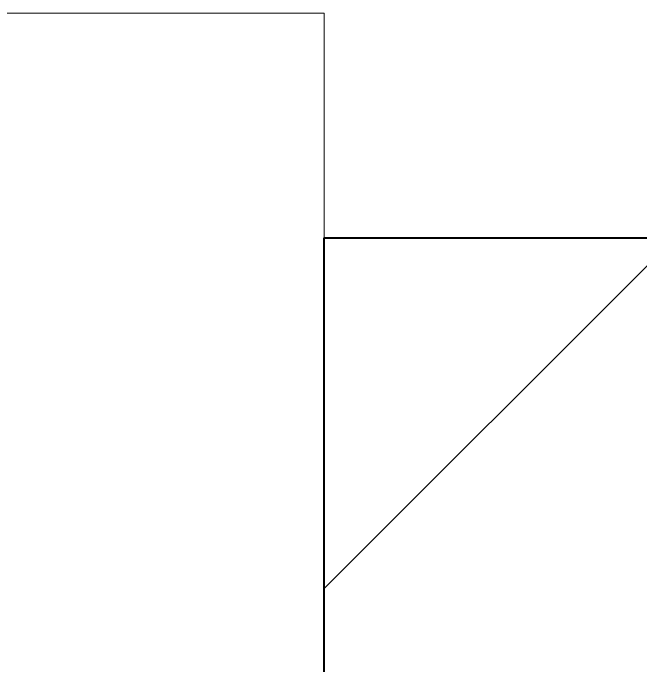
# Model space of a CAD drawing. Header units: millimetres. Extents: x -60946 to 138510, y -262288 to 24501.
# Drawn here: x 56545.6 to 56824.9, y -49850.2 to -49559.7 of the extents above; entities that cross this region are included whole.
import ezdxf

# ---------------------------------------------------------------- set-up
doc = ezdxf.new("R2010")
doc.units = ezdxf.units.MM
doc.layers.add('Несущие колонны', color=7, linetype='Continuous', lineweight=18)
doc.layers.add('Перекрытие', color=7, linetype='Continuous', lineweight=18)

# ---------------------------------------------------------------- blocks, each defined once
blk = doc.blocks.new('ADSK_КолоннаЖБ_Прямоугольная - 400x400 мм-1807143-Кладочный план 1-го этажа')
at = {"layer": 'Несущие колонны', "lineweight": 40}
for p, q in [((-200, 200), (200, 200)), ((200, 200), (200, -200))]:
    blk.add_line(p, q, dxfattribs=at)

msp = doc.modelspace()

# ---------------------------------------------------------------- hatches: boundary and pattern name
at = {"layer": 'Несущие колонны', "lineweight": 9}
h = msp.add_hatch(dxfattribs=at)
h.set_pattern_fill('FP_3', color=256, style=0, pattern_type=2)
h.set_pattern_definition([(45, (1283.93, -48864.63), (-224.5064, 224.5064), []), (45, (1508.44, -48864.63), (-224.5064, 224.5064), [396.875, -79.375, 3.353, -76.022])])
h.paths.add_polyline_path([(56912.242, -50059.6624), (57083.9343, -50059.6624), (57083.9343, -49659.6624), (56683.9343, -49659.6624), (56683.9343, -50059.6624)])

# ---------------------------------------------------------------- linework, layer by layer
for p, q in [((57083.9343, -49659.6624), (56683.9343, -49659.6624)), ((56683.9343, -49659.6624), (56683.9343, -50059.6624))]:
    msp.add_line(p, q, dxfattribs=at)
at = {"layer": 'Перекрытие'}
for p, q in [((56183.9343, -49559.6624), (56683.9343, -49559.6624)), ((56683.9343, -49559.6624), (56683.9343, -49659.6624))]:
    msp.add_line(p, q, dxfattribs=at)

# ---------------------------------------------------------------- block references
at = {"layer": 'Несущие колонны', "lineweight": 40, "rotation": 89.9999999999999}
msp.add_blockref('ADSK_КолоннаЖБ_Прямоугольная - 400x400 мм-1807143-Кладочный план 1-го этажа', (56883.9343, -49859.6624), dxfattribs=at)

doc.saveas('drawing.dxf')
